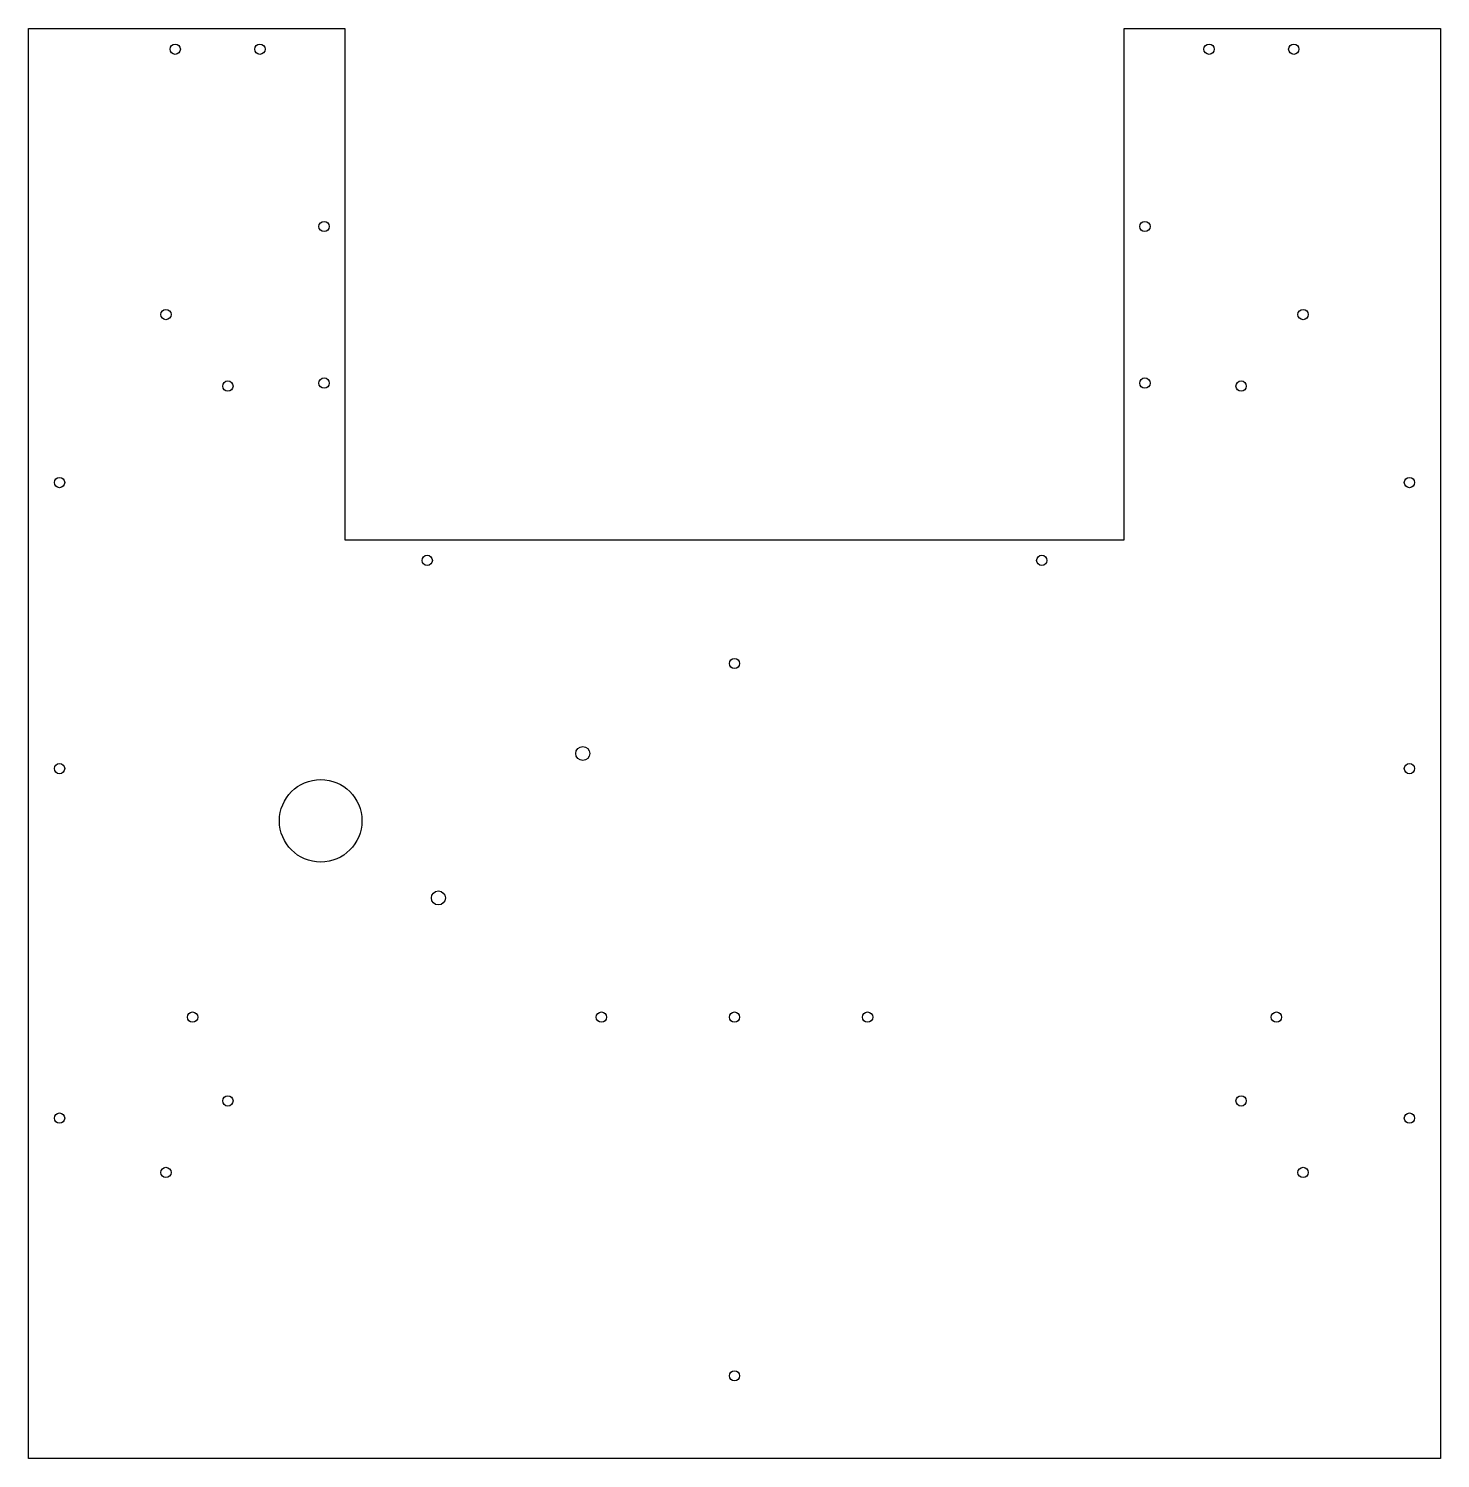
# Model space of a CAD drawing. Header units: inches. Extents: x -13.4 to 3.7, y -16.8 to 0.5.
import ezdxf

# ---------------------------------------------------------------- set-up
doc = ezdxf.new("R2010")
doc.units = ezdxf.units.IN
doc.layers.get('0').update_dxf_attribs({"linetype": 'CONTINUOUS'})

msp = doc.modelspace()

# ---------------------------------------------------------------- linework, layer by layer
msp.add_lwpolyline([(-13.437, -16.824), (-13.437, 0.5), (-9.606, 0.5), (-9.606, -5.693), (-0.158, -5.693), (-0.158, 0.5), (3.673, 0.5), (3.673, -16.824)], close=True)
for centre, radius in [((-11.66, 0.25), 0.0625), ((-10.633, 0.25), 0.0625), ((0.869, 0.25), 0.0625), ((1.896, 0.25), 0.0625), ((-9.856, -1.898), 0.0625), ((0.092, -1.898), 0.0625), ((-11.772, -2.965), 0.0625), ((2.008, -2.965), 0.0625), ((-11.022, -3.831), 0.0625), ((-9.856, -3.795), 0.0625), ((0.092, -3.795), 0.0625), ((1.258, -3.831), 0.0625), ((-13.062, -5), 0.0625), ((3.298, -5), 0.0625), ((-8.606, -5.943), 0.0625), ((-1.158, -5.943), 0.0625), ((-4.882, -7.193), 0.0625), ((-6.721, -8.284), 0.0848), ((-13.062, -8.467), 0.0625), ((3.298, -8.467), 0.0625), ((-9.897, -9.099), 0.5), ((-8.471, -10.034), 0.0848), ((-11.449, -11.478), 0.0625), ((-6.495, -11.478), 0.0625), ((-4.882, -11.478), 0.0625), ((-3.269, -11.478), 0.0625), ((1.685, -11.478), 0.0625), ((-11.022, -12.493), 0.0625), ((1.258, -12.493), 0.0625), ((-13.062, -12.701), 0.0625), ((3.298, -12.701), 0.0625), ((-11.772, -13.36), 0.0625), ((2.008, -13.36), 0.0625), ((-4.882, -15.824), 0.0625)]:
    msp.add_circle(centre, radius)

doc.saveas('drawing.dxf')
